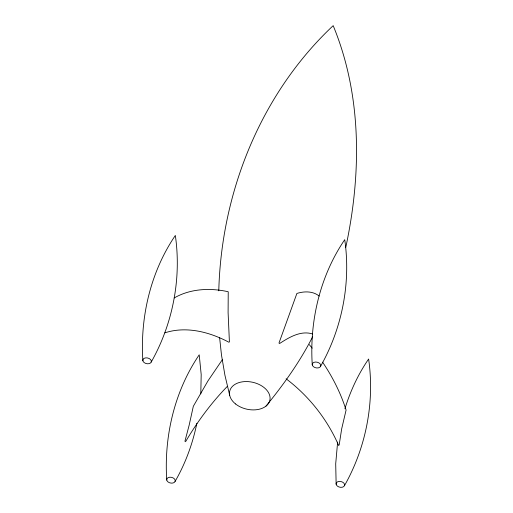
<?xml version="1.0" encoding="UTF-8"?>
<svg xmlns="http://www.w3.org/2000/svg" width="513" height="513" viewBox="0 0 513 513"><rect width="100%" height="100%" fill="white"/><g stroke="black" fill="none" stroke-linecap="round" stroke-linejoin="round"><path stroke-width="0.77" d="M200.795 393.881L201.192 374.535L199.217 354.829C174.478 391.227 163.903 436.383 166.744 480.072M218.782 290.813C221.359 192.163 260.784 93.667 333.181 25.65C362.146 95.655 361.466 174.26 345.781 247.349M339.151 445.117L341.677 428.855L346.089 410.067C340.715 393.029 332.571 376.933 322.581 362.146M337.625 442.078L335.707 463.746L336.143 484.272M196.857 423.296C192.708 443.642 185.482 463.406 175.1 481.412A4.322 2.892 12.7 0 1 167.982 481.906A4.322 2.892 12.7 0 1 169.829 477.212A4.322 2.892 12.7 0 1 175.1 481.412M184.911 441.302L189.182 425.078L193.324 406.283L207.977 380.864L222.379 359.664M344.916 408.765C350.321 391.15 358.164 374.227 368.616 359.023C374.868 402.263 366.013 447.631 344.499 485.612A4.322 2.892 12.7 0 1 337.381 486.106A4.322 2.892 12.7 0 1 339.228 481.412A4.322 2.892 12.7 0 1 344.499 485.612M312.635 336.791C299.938 361.671 283.676 384.538 266.003 406.104M151.22 362.05A4.322 2.892 12.7 0 0 145.948 357.85A4.322 2.892 12.7 0 0 144.102 362.544A4.322 2.892 12.7 0 0 151.22 362.05C172.734 324.069 181.589 278.7 175.337 235.461C150.591 271.864 140.023 317.021 142.864 360.71M320.619 366.244A4.322 2.892 12.7 0 0 315.348 362.043A4.322 2.892 12.7 0 0 313.501 366.737A4.322 2.892 12.7 0 0 320.619 366.244C342.133 328.262 350.988 282.894 344.736 239.661C319.99 276.058 309.422 321.215 312.263 364.903M185.559 441.712C197.3 421.846 211.08 403.115 227.169 386.545M174.208 297.957C190.432 288.582 210.272 287.735 228.227 291.743L228.099 312.622L229.407 341.863L228.92 342.248C209.644 331.969 186.296 325.87 164.885 332.822M312.494 333.937C300.817 330.257 289.088 337.355 279.611 343.505L278.963 343.088L296.892 293.449C304.196 291.134 312.962 290.98 319.176 296.065M286.107 378.806C308.922 396.055 327.275 419.262 338.663 445.508M309.313 344.653L312.205 348.16M229.677 395.234L224.951 375.336L221.481 355.041L219.615 337.586M235.557 403.962A20.584 13.774 12.7 0 0 269.447 401.615A20.584 13.774 12.7 0 0 244.348 381.621A20.584 13.774 12.7 0 0 235.557 403.962"/></g></svg>
